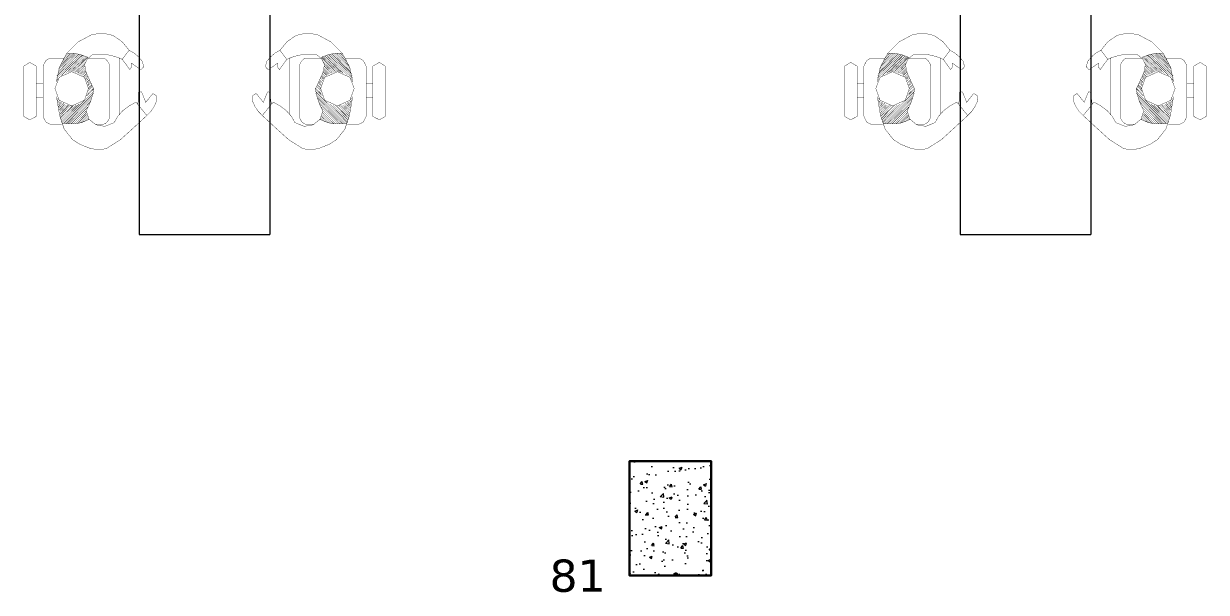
# Model space of a CAD drawing. Header units: millimetres. Extents: x -5691 to 68617, y -23008 to 84113.
# Drawn here: x 18359 to 23873, y 35507 to 38159 of the extents above; entities that cross this region are included whole.
import ezdxf

# ---------------------------------------------------------------- set-up
doc = ezdxf.new("R2010")
doc.units = ezdxf.units.MM
doc.header["$LTSCALE"] = 700
doc.header["$MEASUREMENT"] = 0
doc.set_wipeout_variables(frame=1)
doc.linetypes.add('architactur xref$0$PHANTOM', pattern=[63.5, 31.75, -6.35, 6.35, -6.35, 6.35, -6.35])
for name, color, linetype, lineweight in [('architactur xref$0$AR. COLUMN', 8, 'Continuous', 30), ('architactur xref$0$AR. R.C.C HATCH', 8, 'Continuous', 9), ('architactur xref$0$PHAN', 8, 'architactur xref$0$PHANTOM', 18)]:
    doc.layers.add(name, color=color, linetype=linetype, lineweight=lineweight)
for name, color, linetype in [('architactur xref$0$COLUMN', 8, 'Continuous'), ('architactur xref$0$COLUMN HATCH', 8, 'Continuous'), ('architactur xref$0$MAA-CABLE TRAY', 8, 'Continuous'), ('architactur xref$0$TEXT', 8, 'Continuous'), ('rcp$0$X-REF', 8, 'Continuous'), ('X-REF', 8, 'Continuous')]:
    doc.layers.add(name, color=color, linetype=linetype)
doc.styles.add('architactur xref$0$VERDANA', font='verdana.ttf')

# ---------------------------------------------------------------- blocks, each defined once
blk = doc.blocks.new('architactur xref$0$ASDFCADF')
at = {"lineweight": 18}
blk.add_wipeout([(0, -21), (0, 0), (-15, 0), (-15, -21)], dxfattribs=at)
at = {"layer": 'architactur xref$0$AR. R.C.C HATCH'}
h = blk.add_hatch(dxfattribs=at)
h.set_pattern_fill('AR-CONC', color=256, scale=0.75, angle=360, style=0)
h.set_pattern_definition([(50, (-15, -23), (5.37945, -0.47064), [0.5625, -6.1875]), (355, (-15, -23), (-1.0406, 5.6414), [0.45, -4.95]), (100.451, (-14.5517, -23.039), (4.3388, 5.1708), [0.47805, -5.2586]), (46.184, (-15, -21.5), (8.0043, -1.2414), [0.8438, -9.2813]), (96.636, (-14.333, -21.6034), (7.01, 7.306), [0.717, -7.8879]), (351.184, (-15, -21.5), (7.01, 7.306), [0.675, -7.425]), (21, (-14.25, -21.875), (4.4768, -3.01964), [0.5625, -6.1875]), (326, (-14.25, -21.875), (1.8249, 5.4386), [0.45, -4.95]), (71.451, (-13.877, -22.1266), (6.3017, 2.419), [0.47805, -5.2586]), (37.5, (-15, -23), (0.0912, 2.4967), [0, -4.89, 0, -5.025, 0, -4.96875]), (7.5, (-15, -23), (1.97302, 2.9581), [0, -2.865, 0, -4.7775, 0, -1.89375]), (327.5, (-16.6725, -23), (4.00367, -0.16916), [0, -1.875, 0, -5.85, 0, -7.7625]), (317.5, (-17.4225, -23), (4.3739, 0.7508), [0, -2.4375, 0, -3.885, 0, -5.5125])])
h.paths.add_polyline_path([(0, 0), (-15, 0), (-15, -21), (0, -21)])
at = {"layer": 'architactur xref$0$AR. COLUMN'}
blk.add_lwpolyline([(0, -21), (0, 0), (-15, 0), (-15, -21)], close=True, dxfattribs=at)
at = {"layer": 'architactur xref$0$MAA-CABLE TRAY', "lineweight": 18}
for points in [[(-15, -21), (-15, 0), (0, 0), (0, -21)], [(-15, 0), (0, 0), (0, -21), (-15, -21)]]:
    blk.add_lwpolyline(points, close=True, dxfattribs=at)
blk = doc.blocks.new('architactur xref')
at = {"layer": 'architactur xref$0$COLUMN HATCH', "linetype": 'Continuous'}
blk.add_hatch(color=256, dxfattribs=at).paths.add_polyline_path([(849, 1422), (834, 1422), (834, 1401), (849, 1401)])
at = {"layer": 'architactur xref$0$TEXT', "lineweight": 0}
blk.add_hatch(color=256, dxfattribs=at).paths.add_polyline_path([(849, 1422), (834, 1422), (834, 1401), (849, 1401)])
at = {"layer": 'architactur xref$0$COLUMN', "linetype": 'Continuous', "const_width": 0.0614}
blk.add_lwpolyline([(873.49, 1485.3), (873.49, 1494.54)], dxfattribs=at)
at = {"layer": 'architactur xref$0$COLUMN', "linetype": 'Continuous'}
blk.add_lwpolyline([(834, 1401), (849, 1401), (849, 1422), (834, 1422)], close=True, dxfattribs=at)
at = {"layer": 'architactur xref$0$PHAN', "lineweight": 0}
for p, q in [((894.67, 1661), (894.67, 1463.63)), ((918.67, 1661), (918.67, 1463.63)), ((744, 1657), (744, 1463.63)), ((768, 1657), (768, 1463.63)), ((744, 1463.63), (768, 1463.63)), ((894.67, 1463.63), (918.67, 1463.63))]:
    blk.add_line(p, q, dxfattribs=at)
at = {"layer": 'architactur xref$0$PHAN', "lineweight": 0, "const_width": 0.0614}
for points in [[(728.81, 1491.63), (729.39, 1494.43), (730.75, 1496.94), (732.81, 1498.99), (735.37, 1500.36)], [(735.37, 1500.36), (737.37, 1500.59), (739.19, 1500.18), (740.84, 1499.04), (742.16, 1497.45)], [(776.63, 1500.36), (774.63, 1500.59), (772.81, 1500.18), (771.16, 1499.04), (769.84, 1497.45)], [(783.19, 1491.63), (782.61, 1494.43), (781.25, 1496.94), (779.19, 1498.99), (776.63, 1500.36)], [(879.48, 1491.63), (880.05, 1494.43), (881.42, 1496.94), (883.47, 1498.99), (886.04, 1500.36)], [(886.04, 1500.36), (888.03, 1500.59), (889.86, 1500.18), (891.51, 1499.04), (892.82, 1497.45)], [(927.29, 1500.36), (925.3, 1500.59), (923.47, 1500.18), (921.82, 1499.04), (920.51, 1497.45)], [(933.85, 1491.63), (933.28, 1494.43), (931.91, 1496.94), (929.86, 1498.99), (927.29, 1500.36)], [(726.36, 1494.54), (726.59, 1495.05), (726.88, 1495.57), (727.45, 1495.91), (727.96, 1495.97)], [(730.18, 1495.97), (727.96, 1495.97)], [(733.21, 1496.65), (728.81, 1492.32)], [(732.98, 1496.76), (728.87, 1492.72)], [(732.63, 1496.76), (729.04, 1493.17)], [(732.35, 1496.82), (729.16, 1493.51)], [(732.12, 1496.94), (729.21, 1494.03)], [(731.78, 1496.94), (729.44, 1494.54)], [(731.49, 1496.94), (729.67, 1495.05)], [(733.49, 1496.59), (729.73, 1492.83)], [(731.15, 1496.94), (730.01, 1495.74)], [(730.75, 1496.82), (730.53, 1496.59)], [(733.72, 1496.59), (730.53, 1493.23)], [(730.64, 1496.82), (732.01, 1496.94), (733.43, 1496.59), (734.57, 1496.14)], [(733.95, 1496.42), (730.92, 1493.4)], [(734.29, 1496.31), (731.27, 1493.51)], [(734.46, 1496.25), (731.61, 1493.51)], [(734.57, 1496.14), (731.95, 1493.51)], [(734.18, 1493.57), (734.01, 1494.88), (734.52, 1495.91), (735.37, 1496.59), (736.63, 1496.76)], [(737.08, 1495.97), (734.57, 1495.97)], [(736.63, 1496.76), (738.11, 1496.65), (739.59, 1496.31), (740.9, 1495.79)], [(737.08, 1495.97), (737.71, 1495.91), (738.11, 1495.57), (738.45, 1495.05), (738.62, 1494.54)], [(740.33, 1496.08), (740.33, 1485.65)], [(742.16, 1497.45), (740.9, 1495.79), (742.27, 1493.91)], [(742.16, 1497.45), (743.07, 1496.94), (743.87, 1496.25), (744.55, 1495.45), (744.84, 1494.43)], [(769.84, 1497.45), (768.93, 1496.94), (768.13, 1496.25), (767.45, 1495.45), (767.16, 1494.43)], [(769.84, 1497.45), (771.1, 1495.79), (769.73, 1493.91)], [(775.37, 1496.76), (773.89, 1496.65), (772.41, 1496.31), (771.1, 1495.79)], [(771.67, 1496.08), (771.67, 1485.65)], [(774.92, 1495.97), (774.29, 1495.91), (773.89, 1495.57), (773.55, 1495.05), (773.38, 1494.54)], [(774.92, 1495.97), (777.43, 1495.97)], [(777.82, 1493.57), (777.99, 1494.88), (777.48, 1495.91), (776.63, 1496.59), (775.37, 1496.76)], [(781.36, 1496.82), (779.99, 1496.94), (778.57, 1496.59), (777.43, 1496.14)], [(777.43, 1496.14), (780.05, 1493.51)], [(777.54, 1496.25), (780.39, 1493.51)], [(777.71, 1496.31), (780.73, 1493.51)], [(778.05, 1496.42), (781.08, 1493.4)], [(778.28, 1496.59), (781.47, 1493.23)], [(778.51, 1496.59), (782.27, 1492.83)], [(778.79, 1496.65), (783.19, 1492.32)], [(779.02, 1496.76), (783.13, 1492.72)], [(779.37, 1496.76), (782.96, 1493.17)], [(779.65, 1496.82), (782.84, 1493.51)], [(779.88, 1496.94), (782.79, 1494.03)], [(780.22, 1496.94), (782.56, 1494.54)], [(780.51, 1496.94), (782.33, 1495.05)], [(780.85, 1496.94), (781.99, 1495.74)], [(781.25, 1496.82), (781.47, 1496.59)], [(781.82, 1495.97), (784.04, 1495.97)], [(785.64, 1494.54), (785.41, 1495.05), (785.12, 1495.57), (784.55, 1495.91), (784.04, 1495.97)], [(877.03, 1494.54), (877.26, 1495.05), (877.54, 1495.57), (878.11, 1495.91), (878.63, 1495.97)], [(880.85, 1495.97), (878.63, 1495.97)], [(883.87, 1496.65), (879.48, 1492.32)], [(883.64, 1496.76), (879.54, 1492.72)], [(883.3, 1496.76), (879.71, 1493.17)], [(883.02, 1496.82), (879.82, 1493.51)], [(882.79, 1496.94), (879.88, 1494.03)], [(882.45, 1496.94), (880.11, 1494.54)], [(882.16, 1496.94), (880.34, 1495.05)], [(884.16, 1496.59), (880.4, 1492.83)], [(881.82, 1496.94), (880.68, 1495.74)], [(881.42, 1496.82), (881.19, 1496.59)], [(884.38, 1496.59), (881.19, 1493.23)], [(881.31, 1496.82), (882.67, 1496.94), (884.1, 1496.59), (885.24, 1496.14)], [(884.61, 1496.42), (881.59, 1493.4)], [(884.96, 1496.31), (881.93, 1493.51)], [(885.13, 1496.25), (882.28, 1493.51)], [(885.24, 1496.14), (882.62, 1493.51)], [(884.84, 1493.57), (884.67, 1494.88), (885.18, 1495.91), (886.04, 1496.59), (887.29, 1496.76)], [(887.75, 1495.97), (885.24, 1495.97)], [(887.29, 1496.76), (888.78, 1496.65), (890.26, 1496.31), (891.57, 1495.79)], [(887.75, 1495.97), (888.38, 1495.91), (888.78, 1495.57), (889.12, 1495.05), (889.29, 1494.54)], [(891, 1496.08), (891, 1485.65)], [(892.82, 1497.45), (891.57, 1495.79), (892.94, 1493.91)], [(892.82, 1497.45), (893.73, 1496.94), (894.53, 1496.25), (895.22, 1495.45), (895.5, 1494.43)], [(920.51, 1497.45), (919.6, 1496.94), (918.8, 1496.25), (918.11, 1495.45), (917.83, 1494.43)], [(920.51, 1497.45), (921.76, 1495.79), (920.4, 1493.91)], [(926.04, 1496.76), (924.56, 1496.65), (923.08, 1496.31), (921.76, 1495.79)], [(922.33, 1496.08), (922.33, 1485.65)], [(925.58, 1495.97), (924.96, 1495.91), (924.56, 1495.57), (924.22, 1495.05), (924.05, 1494.54)], [(925.58, 1495.97), (928.09, 1495.97)], [(928.49, 1493.57), (928.66, 1494.88), (928.15, 1495.91), (927.29, 1496.59), (926.04, 1496.76)], [(932.03, 1496.82), (930.66, 1496.94), (929.23, 1496.59), (928.09, 1496.14)], [(928.09, 1496.14), (930.71, 1493.51)], [(928.21, 1496.25), (931.06, 1493.51)], [(928.38, 1496.31), (931.4, 1493.51)], [(928.72, 1496.42), (931.74, 1493.4)], [(928.95, 1496.59), (932.14, 1493.23)], [(929.18, 1496.59), (932.94, 1492.83)], [(929.46, 1496.65), (933.85, 1492.32)], [(929.69, 1496.76), (933.79, 1492.72)], [(930.03, 1496.76), (933.62, 1493.17)], [(930.32, 1496.82), (933.51, 1493.51)], [(930.54, 1496.94), (933.45, 1494.03)], [(930.89, 1496.94), (933.23, 1494.54)], [(931.17, 1496.94), (933, 1495.05)], [(931.51, 1496.94), (932.65, 1495.74)], [(931.91, 1496.82), (932.14, 1496.59)], [(932.48, 1495.97), (934.71, 1495.97)], [(936.3, 1494.54), (936.07, 1495.05), (935.79, 1495.57), (935.22, 1495.91), (934.71, 1495.97)], [(722.83, 1494.54), (723.91, 1495.23), (725.11, 1494.54)], [(722.83, 1485.3), (722.83, 1494.54)], [(725.11, 1494.54), (725.11, 1485.3)], [(726.36, 1494.54), (726.36, 1485.3)], [(731.61, 1493.51), (733.95, 1492.49), (734.69, 1490.44), (733.95, 1488.27), (731.61, 1487.24), (729.33, 1488.27), (728.53, 1490.44), (729.33, 1492.49), (731.61, 1493.51)], [(734.18, 1495.28), (732.24, 1493.4)], [(734.01, 1494.88), (732.58, 1493.34)], [(734.01, 1494.54), (732.75, 1493.23)], [(734.01, 1494.2), (732.98, 1493.17)], [(734.06, 1493.91), (733.21, 1493.06)], [(734.18, 1493.68), (733.43, 1492.89)], [(734.29, 1493.51), (733.6, 1492.83)], [(734.18, 1493.57), (735.66, 1490.32), (735.37, 1488.95), (734.92, 1487.59), (734.29, 1486.33)], [(738.62, 1485.3), (738.62, 1494.54)], [(742.27, 1493.91), (742.61, 1494.37), (742.55, 1495.11)], [(744.32, 1493.86), (742.55, 1495.11)], [(744.84, 1494.43), (744.32, 1493.86)], [(767.16, 1494.43), (767.68, 1493.86)], [(767.68, 1493.86), (769.45, 1495.11)], [(769.73, 1493.91), (769.39, 1494.37), (769.45, 1495.11)], [(773.38, 1485.3), (773.38, 1494.54)], [(777.82, 1493.57), (776.34, 1490.32), (776.63, 1488.95), (777.08, 1487.59), (777.71, 1486.33)], [(780.39, 1493.51), (778.05, 1492.49), (777.31, 1490.44), (778.05, 1488.27), (780.39, 1487.24), (782.67, 1488.27), (783.47, 1490.44), (782.67, 1492.49), (780.39, 1493.51)], [(777.71, 1493.51), (778.4, 1492.83)], [(777.82, 1495.28), (779.76, 1493.4)], [(777.82, 1493.68), (778.57, 1492.89)], [(777.94, 1493.91), (778.79, 1493.06)], [(777.99, 1494.88), (779.42, 1493.34)], [(777.99, 1494.54), (779.25, 1493.23)], [(777.99, 1494.2), (779.02, 1493.17)], [(785.64, 1494.54), (785.64, 1485.3)], [(789.17, 1494.54), (788.09, 1495.23), (786.89, 1494.54)], [(786.89, 1494.54), (786.89, 1485.3)], [(789.17, 1485.3), (789.17, 1494.54)], [(873.49, 1494.54), (874.58, 1495.23), (875.78, 1494.54)], [(875.78, 1494.54), (875.78, 1485.3)], [(877.03, 1494.54), (877.03, 1485.3)], [(882.28, 1493.51), (884.61, 1492.49), (885.35, 1490.44), (884.61, 1488.27), (882.28, 1487.24), (879.99, 1488.27), (879.2, 1490.44), (879.99, 1492.49), (882.28, 1493.51)], [(884.84, 1495.28), (882.9, 1493.4)], [(884.67, 1494.88), (883.25, 1493.34)], [(884.67, 1494.54), (883.42, 1493.23)], [(884.67, 1494.2), (883.64, 1493.17)], [(884.73, 1493.91), (883.87, 1493.06)], [(884.84, 1493.68), (884.1, 1492.89)], [(884.96, 1493.51), (884.27, 1492.83)], [(884.84, 1493.57), (886.32, 1490.32), (886.04, 1488.95), (885.58, 1487.59), (884.96, 1486.33)], [(889.29, 1485.3), (889.29, 1494.54)], [(892.94, 1493.91), (893.28, 1494.37), (893.22, 1495.11)], [(894.99, 1493.86), (893.22, 1495.11)], [(895.5, 1494.43), (894.99, 1493.86)], [(917.83, 1494.43), (918.34, 1493.86)], [(918.34, 1493.86), (920.11, 1495.11)], [(920.4, 1493.91), (920.05, 1494.37), (920.11, 1495.11)], [(924.05, 1485.3), (924.05, 1494.54)], [(928.49, 1493.57), (927.01, 1490.32), (927.29, 1488.95), (927.75, 1487.59), (928.38, 1486.33)], [(931.06, 1493.51), (928.72, 1492.49), (927.98, 1490.44), (928.72, 1488.27), (931.06, 1487.24), (933.34, 1488.27), (934.14, 1490.44), (933.34, 1492.49), (931.06, 1493.51)], [(928.38, 1493.51), (929.06, 1492.83)], [(928.49, 1495.28), (930.43, 1493.4)], [(928.49, 1493.68), (929.23, 1492.89)], [(928.61, 1493.91), (929.46, 1493.06)], [(928.66, 1494.88), (930.09, 1493.34)], [(928.66, 1494.54), (929.92, 1493.23)], [(928.66, 1494.2), (929.69, 1493.17)], [(936.3, 1494.54), (936.3, 1485.3)], [(939.84, 1494.54), (938.75, 1495.23), (937.56, 1494.54)], [(937.56, 1494.54), (937.56, 1485.3)], [(939.84, 1485.3), (939.84, 1494.54)], [(725.11, 1491.29), (726.36, 1491.29)], [(729.16, 1492.2), (728.81, 1491.86)], [(734.34, 1493.17), (733.72, 1492.55)], [(734.46, 1493), (733.95, 1492.49)], [(734.52, 1492.72), (734.01, 1492.2)], [(734.57, 1492.49), (734.18, 1492.15)], [(734.69, 1492.32), (734.29, 1491.86)], [(734.86, 1492.03), (734.46, 1491.63)], [(734.92, 1491.8), (734.52, 1491.46)], [(735.03, 1491.63), (734.57, 1491.12)], [(735.14, 1491.46), (734.57, 1490.95)], [(776.86, 1491.46), (777.43, 1490.95)], [(776.97, 1491.63), (777.43, 1491.12)], [(777.08, 1491.8), (777.48, 1491.46)], [(777.14, 1492.03), (777.54, 1491.63)], [(777.31, 1492.32), (777.71, 1491.86)], [(777.43, 1492.49), (777.82, 1492.15)], [(777.48, 1492.72), (777.99, 1492.2)], [(777.54, 1493), (778.05, 1492.49)], [(777.66, 1493.17), (778.28, 1492.55)], [(782.84, 1492.2), (783.19, 1491.86)], [(786.89, 1491.29), (785.64, 1491.29)], [(875.78, 1491.29), (877.03, 1491.29)], [(879.82, 1492.2), (879.48, 1491.86)], [(885.01, 1493.17), (884.38, 1492.55)], [(885.13, 1493), (884.61, 1492.49)], [(885.18, 1492.72), (884.67, 1492.2)], [(885.24, 1492.49), (884.84, 1492.15)], [(885.35, 1492.32), (884.96, 1491.86)], [(885.52, 1492.03), (885.13, 1491.63)], [(885.58, 1491.8), (885.18, 1491.46)], [(885.7, 1491.63), (885.24, 1491.12)], [(885.81, 1491.46), (885.24, 1490.95)], [(927.52, 1491.46), (928.09, 1490.95)], [(927.64, 1491.63), (928.09, 1491.12)], [(927.75, 1491.8), (928.15, 1491.46)], [(927.81, 1492.03), (928.21, 1491.63)], [(927.98, 1492.32), (928.38, 1491.86)], [(928.09, 1492.49), (928.49, 1492.15)], [(928.15, 1492.72), (928.66, 1492.2)], [(928.21, 1493), (928.72, 1492.49)], [(928.32, 1493.17), (928.95, 1492.55)], [(933.51, 1492.2), (933.85, 1491.86)], [(937.56, 1491.29), (936.3, 1491.29)], [(735.66, 1489.92), (729.78, 1484.11)], [(735.66, 1489.58), (730.07, 1483.99)], [(735.66, 1490.32), (734.34, 1489.07)], [(735.43, 1490.78), (734.57, 1489.92)], [(735.66, 1490.49), (734.57, 1489.47)], [(735.31, 1491.12), (734.69, 1490.61)], [(735.31, 1490.95), (734.69, 1490.32)], [(744.44, 1489.81), (743.87, 1489.75)], [(743.87, 1489.75), (743.87, 1488.55)], [(745.21, 1487.91), (744.44, 1489.81)], [(745.16, 1487.83), (746.52, 1489.52)], [(745.41, 1485.47), (746.14, 1486.22), (746.73, 1487.09), (747.17, 1488.05), (747.17, 1489.11)], [(747.17, 1489.11), (746.52, 1489.52)], [(764.83, 1489.11), (765.48, 1489.52)], [(766.59, 1485.47), (765.86, 1486.22), (765.27, 1487.09), (764.83, 1488.05), (764.83, 1489.11)], [(766.84, 1487.83), (765.48, 1489.52)], [(766.79, 1487.91), (767.56, 1489.81)], [(767.56, 1489.81), (768.13, 1489.75)], [(768.13, 1489.75), (768.13, 1488.55)], [(776.34, 1490.49), (777.43, 1489.47)], [(776.34, 1490.32), (777.66, 1489.07)], [(776.34, 1489.92), (782.22, 1484.11)], [(776.34, 1489.58), (781.93, 1483.99)], [(776.57, 1490.78), (777.43, 1489.92)], [(776.69, 1491.12), (777.31, 1490.61)], [(776.69, 1490.95), (777.31, 1490.32)], [(886.32, 1489.92), (880.45, 1484.11)], [(886.32, 1489.58), (880.74, 1483.99)], [(886.32, 1490.32), (885.01, 1489.07)], [(886.1, 1490.78), (885.24, 1489.92)], [(886.32, 1490.49), (885.24, 1489.47)], [(885.98, 1491.12), (885.35, 1490.61)], [(885.98, 1490.95), (885.35, 1490.32)], [(895.11, 1489.81), (894.53, 1489.75)], [(894.53, 1489.75), (894.53, 1488.55)], [(895.88, 1487.91), (895.11, 1489.81)], [(895.82, 1487.83), (897.18, 1489.52)], [(896.07, 1485.47), (896.81, 1486.22), (897.39, 1487.09), (897.84, 1488.05), (897.83, 1489.11)], [(897.83, 1489.11), (897.18, 1489.52)], [(917.26, 1485.47), (916.52, 1486.22), (915.94, 1487.09), (915.5, 1488.05), (915.5, 1489.11)], [(915.5, 1489.11), (916.15, 1489.52)], [(917.51, 1487.83), (916.15, 1489.52)], [(917.45, 1487.91), (918.23, 1489.81)], [(918.23, 1489.81), (918.8, 1489.75)], [(918.8, 1489.75), (918.8, 1488.55)], [(927.01, 1490.49), (928.09, 1489.47)], [(927.01, 1490.32), (928.32, 1489.07)], [(927.01, 1489.92), (932.88, 1484.11)], [(927.01, 1489.58), (932.6, 1483.99)], [(927.24, 1490.78), (928.09, 1489.92)], [(927.35, 1491.12), (927.98, 1490.61)], [(927.35, 1490.95), (927.98, 1490.32)], [(726.36, 1488.73), (725.11, 1488.73)], [(739.42, 1484.17), (740.05, 1485.3), (741.02, 1486.39), (742.16, 1487.24), (743.41, 1487.93), (745.41, 1485.47), (743.07, 1483.31), (740.56, 1481.03), (737.94, 1479.38), (736.4, 1479.15), (734.86, 1479.49), (733.15, 1480.17), (731.78, 1481.03), (730.24, 1482.97), (729.39, 1485.53), (728.81, 1488.95)], [(729.16, 1488.61), (728.93, 1488.44)], [(729.21, 1488.38), (728.93, 1488.21)], [(729.39, 1488.21), (729.04, 1487.93)], [(729.44, 1488.04), (729.16, 1487.7)], [(729.73, 1487.93), (729.16, 1487.36)], [(729.9, 1487.76), (729.16, 1487.07)], [(730.18, 1487.7), (729.21, 1486.84)], [(730.3, 1487.53), (729.33, 1486.56)], [(730.53, 1487.41), (729.39, 1486.33)], [(730.87, 1487.36), (729.39, 1485.99)], [(731.38, 1487.36), (729.44, 1485.36)], [(731.1, 1487.36), (729.44, 1485.7)], [(732.01, 1487.36), (729.56, 1484.85)], [(731.72, 1487.24), (729.56, 1485.14)], [(732.46, 1487.36), (729.67, 1484.62)], [(732.98, 1487.59), (729.73, 1484.28)], [(735.43, 1489.07), (730.3, 1483.94)], [(735.31, 1488.73), (730.58, 1483.94)], [(735.2, 1488.21), (730.87, 1483.94)], [(734.92, 1487.7), (731.15, 1483.94)], [(734.57, 1487.02), (731.49, 1483.94)], [(743.87, 1488.55), (743.75, 1487.59)], [(772.58, 1484.17), (771.95, 1485.3), (770.98, 1486.39), (769.84, 1487.24), (768.59, 1487.93), (766.59, 1485.47), (768.93, 1483.31), (771.44, 1481.03), (774.06, 1479.38), (775.6, 1479.15), (777.14, 1479.49), (778.85, 1480.17), (780.22, 1481.03), (781.76, 1482.97), (782.61, 1485.53), (783.19, 1488.95)], [(768.13, 1488.55), (768.25, 1487.59)], [(776.57, 1489.07), (781.7, 1483.94)], [(776.69, 1488.73), (781.42, 1483.94)], [(776.8, 1488.21), (781.13, 1483.94)], [(777.08, 1487.7), (780.85, 1483.94)], [(777.43, 1487.02), (780.51, 1483.94)], [(779.02, 1487.59), (782.27, 1484.28)], [(779.54, 1487.36), (782.33, 1484.62)], [(779.99, 1487.36), (782.44, 1484.85)], [(780.28, 1487.24), (782.44, 1485.14)], [(780.62, 1487.36), (782.56, 1485.36)], [(780.9, 1487.36), (782.56, 1485.7)], [(781.13, 1487.36), (782.61, 1485.99)], [(781.47, 1487.41), (782.61, 1486.33)], [(781.7, 1487.53), (782.67, 1486.56)], [(781.82, 1487.7), (782.79, 1486.84)], [(782.1, 1487.76), (782.84, 1487.07)], [(782.27, 1487.93), (782.84, 1487.36)], [(782.56, 1488.04), (782.84, 1487.7)], [(782.61, 1488.21), (782.96, 1487.93)], [(782.79, 1488.38), (783.07, 1488.21)], [(782.84, 1488.61), (783.07, 1488.44)], [(785.64, 1488.73), (786.89, 1488.73)], [(877.03, 1488.73), (875.78, 1488.73)], [(890.09, 1484.17), (890.71, 1485.3), (891.68, 1486.39), (892.82, 1487.24), (894.08, 1487.93), (896.07, 1485.47), (893.73, 1483.31), (891.23, 1481.03), (888.61, 1479.38), (887.06, 1479.15), (885.52, 1479.49), (883.81, 1480.17), (882.45, 1481.03), (880.91, 1482.97), (880.05, 1485.53), (879.48, 1488.95)], [(879.82, 1488.61), (879.6, 1488.44)], [(879.88, 1488.38), (879.6, 1488.21)], [(880.05, 1488.21), (879.71, 1487.93)], [(880.11, 1488.04), (879.82, 1487.7)], [(880.4, 1487.93), (879.82, 1487.36)], [(880.57, 1487.76), (879.82, 1487.07)], [(880.85, 1487.7), (879.88, 1486.84)], [(880.96, 1487.53), (879.99, 1486.56)], [(881.19, 1487.41), (880.05, 1486.33)], [(881.53, 1487.36), (880.05, 1485.99)], [(882.05, 1487.36), (880.11, 1485.36)], [(881.76, 1487.36), (880.11, 1485.7)], [(882.67, 1487.36), (880.22, 1484.85)], [(882.39, 1487.24), (880.22, 1485.14)], [(883.13, 1487.36), (880.34, 1484.62)], [(883.64, 1487.59), (880.4, 1484.28)], [(886.1, 1489.07), (880.96, 1483.94)], [(885.98, 1488.73), (881.25, 1483.94)], [(885.87, 1488.21), (881.53, 1483.94)], [(885.58, 1487.7), (881.82, 1483.94)], [(885.24, 1487.02), (882.16, 1483.94)], [(894.53, 1488.55), (894.42, 1487.59)], [(923.25, 1484.17), (922.62, 1485.3), (921.65, 1486.39), (920.51, 1487.24), (919.26, 1487.93), (917.26, 1485.47), (919.6, 1483.31), (922.11, 1481.03), (924.73, 1479.38), (926.27, 1479.15), (927.81, 1479.49), (929.52, 1480.17), (930.89, 1481.03), (932.43, 1482.97), (933.28, 1485.53), (933.85, 1488.95)], [(918.8, 1488.55), (918.91, 1487.59)], [(927.24, 1489.07), (932.37, 1483.94)], [(927.35, 1488.73), (932.08, 1483.94)], [(927.47, 1488.21), (931.8, 1483.94)], [(927.75, 1487.7), (931.51, 1483.94)], [(928.09, 1487.02), (931.17, 1483.94)], [(929.69, 1487.59), (932.94, 1484.28)], [(930.2, 1487.36), (933, 1484.62)], [(930.66, 1487.36), (933.11, 1484.85)], [(930.94, 1487.24), (933.11, 1485.14)], [(931.29, 1487.36), (933.23, 1485.36)], [(931.57, 1487.36), (933.23, 1485.7)], [(931.8, 1487.36), (933.28, 1485.99)], [(932.14, 1487.41), (933.28, 1486.33)], [(932.37, 1487.53), (933.34, 1486.56)], [(932.48, 1487.7), (933.45, 1486.84)], [(932.77, 1487.76), (933.51, 1487.07)], [(932.94, 1487.93), (933.51, 1487.36)], [(933.23, 1488.04), (933.51, 1487.7)], [(933.28, 1488.21), (933.62, 1487.93)], [(933.45, 1488.38), (933.74, 1488.21)], [(933.51, 1488.61), (933.74, 1488.44)], [(936.3, 1488.73), (937.56, 1488.73)], [(725.11, 1485.3), (723.91, 1484.68), (722.83, 1485.3)], [(727.96, 1483.82), (727.45, 1483.94), (726.88, 1484.28), (726.59, 1484.79), (726.36, 1485.3)], [(734.86, 1484.79), (733.66, 1484.28), (732.35, 1483.94), (731.1, 1483.94), (729.78, 1484.11)], [(734.29, 1486.33), (731.89, 1483.94)], [(734.34, 1485.99), (732.24, 1483.94)], [(734.34, 1485.7), (732.58, 1483.94)], [(734.52, 1485.53), (732.98, 1483.99)], [(734.57, 1485.3), (733.43, 1484.11)], [(734.69, 1485.02), (733.95, 1484.28)], [(739.42, 1484.17), (737.71, 1483.48), (736.06, 1483.76), (734.8, 1484.79), (734.29, 1486.33)], [(734.8, 1484.85), (734.52, 1484.62)], [(738.62, 1485.3), (738.45, 1484.79), (738.11, 1484.28), (737.71, 1483.94), (737.08, 1483.82)], [(772.58, 1484.17), (774.29, 1483.48), (775.94, 1483.76), (777.2, 1484.79), (777.71, 1486.33)], [(773.38, 1485.3), (773.55, 1484.79), (773.89, 1484.28), (774.29, 1483.94), (774.92, 1483.82)], [(777.14, 1484.79), (778.34, 1484.28), (779.65, 1483.94), (780.9, 1483.94), (782.22, 1484.11)], [(777.2, 1484.85), (777.48, 1484.62)], [(777.31, 1485.02), (778.05, 1484.28)], [(777.43, 1485.3), (778.57, 1484.11)], [(777.48, 1485.53), (779.02, 1483.99)], [(777.66, 1485.99), (779.76, 1483.94)], [(777.66, 1485.7), (779.42, 1483.94)], [(777.71, 1486.33), (780.11, 1483.94)], [(784.04, 1483.82), (784.55, 1483.94), (785.12, 1484.28), (785.41, 1484.79), (785.64, 1485.3)], [(786.89, 1485.3), (788.09, 1484.68), (789.17, 1485.3)], [(875.78, 1485.3), (874.58, 1484.68), (873.49, 1485.3)], [(878.63, 1483.82), (878.11, 1483.94), (877.54, 1484.28), (877.26, 1484.79), (877.03, 1485.3)], [(885.52, 1484.79), (884.33, 1484.28), (883.02, 1483.94), (881.76, 1483.94), (880.45, 1484.11)], [(884.96, 1486.33), (882.56, 1483.94)], [(885.01, 1485.99), (882.9, 1483.94)], [(885.01, 1485.7), (883.25, 1483.94)], [(885.18, 1485.53), (883.64, 1483.99)], [(885.24, 1485.3), (884.1, 1484.11)], [(885.35, 1485.02), (884.61, 1484.28)], [(890.09, 1484.17), (888.38, 1483.48), (886.72, 1483.76), (885.47, 1484.79), (884.96, 1486.33)], [(885.47, 1484.85), (885.18, 1484.62)], [(889.29, 1485.3), (889.12, 1484.79), (888.78, 1484.28), (888.38, 1483.94), (887.75, 1483.82)], [(923.25, 1484.17), (924.96, 1483.48), (926.61, 1483.76), (927.86, 1484.79), (928.38, 1486.33)], [(924.05, 1485.3), (924.22, 1484.79), (924.56, 1484.28), (924.96, 1483.94), (925.58, 1483.82)], [(927.81, 1484.79), (929, 1484.28), (930.32, 1483.94), (931.57, 1483.94), (932.88, 1484.11)], [(927.86, 1484.85), (928.15, 1484.62)], [(927.98, 1485.02), (928.72, 1484.28)], [(928.09, 1485.3), (929.23, 1484.11)], [(928.15, 1485.53), (929.69, 1483.99)], [(928.32, 1485.99), (930.43, 1483.94)], [(928.32, 1485.7), (930.09, 1483.94)], [(928.38, 1486.33), (930.77, 1483.94)], [(934.71, 1483.82), (935.22, 1483.94), (935.79, 1484.28), (936.07, 1484.79), (936.3, 1485.3)], [(937.56, 1485.3), (938.75, 1484.68), (939.84, 1485.3)], [(727.96, 1483.82), (729.78, 1483.82)], [(736, 1483.82), (737.08, 1483.82)], [(776, 1483.82), (774.92, 1483.82)], [(784.04, 1483.82), (782.22, 1483.82)], [(878.63, 1483.82), (880.45, 1483.82)], [(886.67, 1483.82), (887.75, 1483.82)], [(926.67, 1483.82), (925.58, 1483.82)], [(934.71, 1483.82), (932.88, 1483.82)]]:
    blk.add_lwpolyline(points, dxfattribs=at)
at = {"layer": 'architactur xref$0$TEXT', "lineweight": 0}
blk.add_lwpolyline([(834, 1401), (849, 1401), (849, 1422), (834, 1422)], close=True, dxfattribs=at)
at = {"layer": 'architactur xref$0$TEXT', "lineweight": 0, "insert": (824.47, 1400.92), "char_height": 5.906, "width": 5.1391, "attachment_point": 5, "style": 'architactur xref$0$VERDANA'}
blk.add_mtext('81', dxfattribs=at)
at = {"layer": 'architactur xref$0$MAA-CABLE TRAY', "lineweight": 18}
blk.add_blockref('architactur xref$0$ASDFCADF', (849, 1422), dxfattribs=at)
blk = doc.blocks.new('rcp')
at = {"layer": 'rcp$0$X-REF', "xscale": 25.39999999999418, "yscale": 25.39999999999418, "zscale": 25.39999999999418}
blk.add_blockref('architactur xref', (0, 0), dxfattribs=at)

msp = doc.modelspace()

# ---------------------------------------------------------------- block references
at = {"layer": 'X-REF', "ltscale": 8}
msp.add_blockref('rcp', (0, 0), dxfattribs=at)

# ---------------------------------------------------------------- next in the draw order: block references
at = {"layer": 'X-REF', "xscale": 25.39999999999418, "yscale": 25.39999999999418, "zscale": 25.39999999999418}
msp.add_blockref('architactur xref', (0, 0), dxfattribs=at)

doc.saveas('drawing.dxf')
